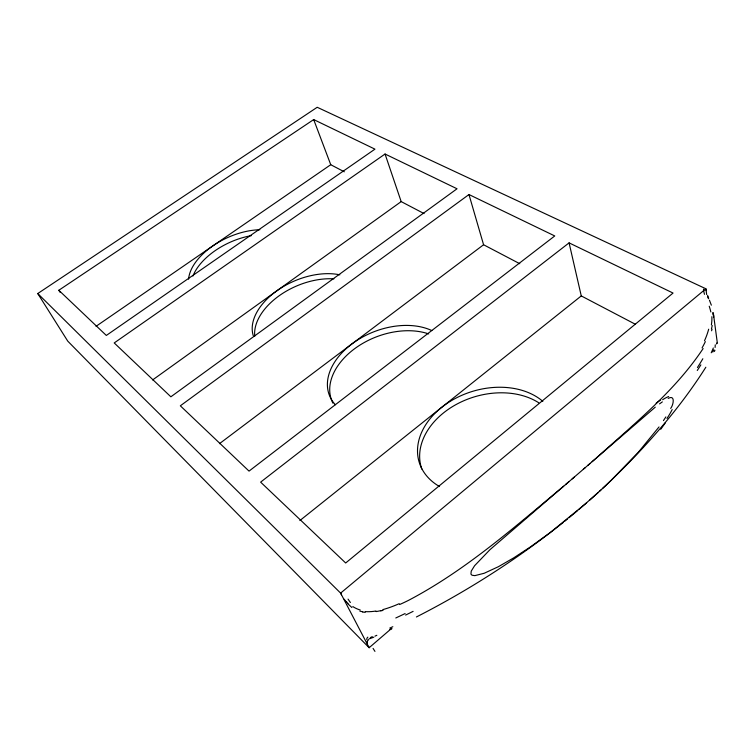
<?xml version="1.0" encoding="UTF-8"?>
<svg xmlns="http://www.w3.org/2000/svg" width="755" height="755" viewBox="0 0 755 755"><rect width="100%" height="100%" fill="white"/><g stroke="black" fill="none" stroke-linecap="round" stroke-linejoin="round"><path stroke-width="1.13" d="M367.175 642.137L367.345 643.486M717.25 342.704L717.184 343.459M712.059 329.208L711.578 330.794M714.928 350.292L714.409 351.471M670.666 408.417C673.451 405.02 675.546 394.365 668.175 398.404M705.84 367.232C678.443 410.531 643.921 448.961 606.992 484.304M703.131 348.546C674.744 391.335 634.058 423.876 596.318 458.011M665.863 416.911L663.466 420.601M659.03 426.943L638.334 452.245L611.531 479.963M611.191 480.331L602.386 488.627M606.237 485.04L599.291 491.496M600.933 489.986L589.844 500.008M598.168 492.534L579.255 509.2M368.553 639.636L367.298 641.382A29.124 9.258 19.1 0 0 367.308 642.175M592.099 461.692L655.264 407.162M587.739 465.467L590.193 463.343M589.193 464.212L595.034 459.144M586.654 502.821L550.027 532.709L530.557 546.818L513.844 557.785L498.423 566.684L484.2 573.262L474.857 575.64L472.035 575.244L470.931 574.121L471.233 571.139L474.565 565.75L490.014 549.631L574.187 477.169M583.332 469.289L585.323 467.562M584.814 468.006L588.579 464.75M583.691 468.978L572.158 478.906M391.505 628.5L369.148 647.724L67.761 341.137L37.75 293.544L317.213 107.276L705.878 288.769L706.199 290.609M565.448 484.644L568.817 481.775M563.664 486.173C514.438 527.198 465.741 570.242 408.719 600.253A185.456 183.795 -32.4 0 1 399.621 604.528M577.792 510.446L569.006 517.76M567.581 518.93L564.768 521.214M563.39 522.318C517.798 558.766 468.411 590.457 416.42 616.967M299.867 520.554L581.265 295.922L569.081 242.874L260.626 482.134L345.677 562.994L673.045 293.053L569.081 242.874M219.478 443.666L483.577 244.752L519.761 263.712M468.968 194.535L180.332 405.803L249.037 471.111L554.755 235.947L468.968 194.535L483.577 244.752M659.559 403.878L662.343 401.886M152.614 379.944L401.179 201.604L424.055 213.58M385.05 154.02L114.213 342.94L170.866 396.8L457.039 188.778L385.05 154.02L401.179 201.604M96.036 326.32L330.747 164.713L344.308 171.81M58.814 290.269L313.684 119.573L374.952 149.15L106.332 335.447L58.814 290.269L60.023 292.242M391.987 628.66L389.986 629.557M374.942 636.154L376.839 635.314M383.021 610.37L380.803 610.927M365.165 612.352L362.617 612.022M581.265 295.922L635.276 324.216M351.896 607.539L347.63 603.623M37.75 293.544L340.618 593.109L341.505 594.761M346.224 601.952L344.242 599.234M368.459 646.346L369.148 647.724L340.618 593.109L705.878 288.769L706.661 294.535M709.445 300.197L711.352 305.19M708.7 298.31L707.595 295.394M313.684 119.573L330.747 164.713M717.203 342.043L713.286 312.759M713.579 315.231L713.683 317.336M439.561 486.56A71.3 51.991 -17.3 0 1 440.524 408.285A71.3 51.991 -17.3 0 1 542.845 401.358M421.781 469.015A70.97 52.029 -17.2 0 1 455.029 405.124A70.97 52.029 -17.2 0 1 538.721 402.755M335.371 404.746A64.486 42.95 -21.4 0 1 351.103 344.544A64.486 42.95 -21.4 0 1 431.822 330.558M332.908 403.151A64.222 43.016 -21.4 0 1 355.378 348.168A64.222 43.016 -21.4 0 1 428.698 333.908M253.265 335.664A59.041 35.966 -23.6 0 1 277.349 290.448A59.041 35.966 -23.6 0 1 339.835 274.82M254.756 336.192A58.814 36.051 -23.6 0 1 333.889 278.85M188.59 279.19A54.52 30.521 -24.8 0 1 259.862 229.737M192.94 276.028A54.322 30.606 -24.8 0 1 251.321 235.654M665.297 422.847A149.311 99.943 -71.6 0 1 660.701 429.302M672.186 409.559A54.794 31.606 -68.1 0 1 666.986 418.459M662.663 399.706A57.078 25.198 -63 0 1 668.656 396.545M656.17 403.151A134.503 49.481 -56.7 0 1 660.587 399.952M350.395 602.509A36.023 6.427 50.1 0 1 348.055 599.111M347.989 603.538A30.653 17.469 29 0 1 346.583 601.886M360.22 610.002A23.131 19.186 10.7 0 1 352.811 606.548M362.674 611.748A26.708 25.057 -3 0 1 359.833 611.106M376.009 611.003A44.583 43.601 -14.2 0 1 365.222 611.625M380.746 610.653A66.968 66.421 -78.2 0 1 376.113 611.569M399.244 603.67A119.507 118.365 -88.6 0 1 382.813 609.625M374.961 651.386A34.475 5.606 49.6 0 1 373.083 648.394M366.987 639.853A22.112 5.88 -6.2 0 1 367.836 637.144M370.327 637.626A25.576 3.539 -17.9 0 1 372.291 636.625M373.829 637.192A42.261 2.057 -22 0 1 369.129 638.872M392.836 626.716A62.288 3.888 -24.9 0 1 389.778 628.084M405.133 613.56A108.022 12.099 -25.7 0 1 395.79 617.977M413.117 611.361A164.816 35.966 -26.5 0 1 405.605 615.07M704.5 294.337A31.653 16.431 47.5 0 1 703.5 289.156M708.473 298.763A27.038 2.123 66.6 0 1 707.614 296.573M709.219 306.219A20.545 7.022 72.3 0 1 710.832 311.947M712.739 312.655A23.83 13.297 70.3 0 1 713.041 315.033M711.889 316.675A40.034 26.019 66 0 1 711.38 324.82M712.201 325.443A60.23 43.441 58.3 0 1 711.446 328.821M708.681 329.199A108.427 81.908 51.8 0 1 704.481 340.798M705.368 341.6A171.904 135.07 37.6 0 1 702.074 347.876M715.249 344.818A19.734 2.803 -77.4 0 1 715.089 347.451M716.655 343.006A22.952 3.124 -63.5 0 1 716.514 343.969M713.315 347.989A38.25 6.219 -57 0 1 711.219 352.793M713.862 349.735A56.833 12.325 -50.8 0 1 712.786 352.085M702.839 358.748A99.632 24.122 -48.3 0 1 697.441 367.515M700.866 364.873A153.793 47.924 -43.7 0 1 697.261 370.478"/></g></svg>
